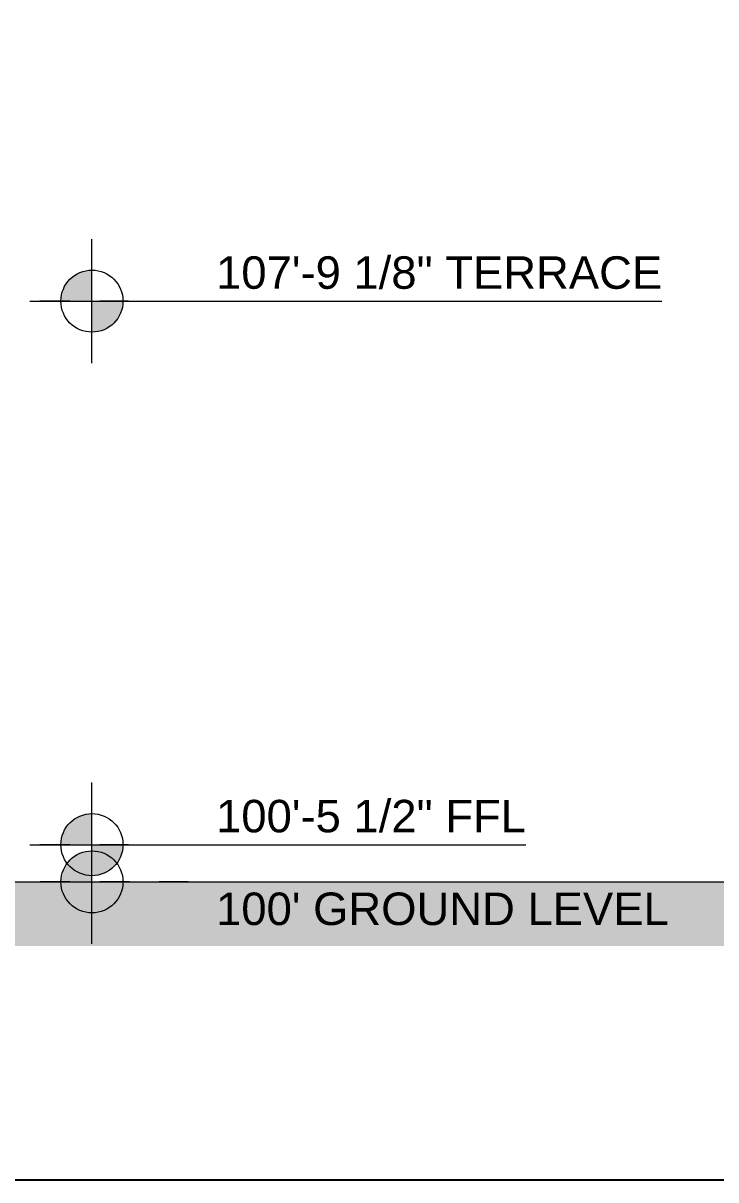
# Model space of a CAD drawing. Header units: millimetres. Extents: x -419 to 20046, y -14642 to 2638.
# Drawn here: x 10142.8 to 10291.6, y -773.4 to -524.8 of the extents above; entities that cross this region are included whole.
import ezdxf

# ---------------------------------------------------------------- set-up
doc = ezdxf.new("R2010")
doc.units = ezdxf.units.MM
doc.layers.add('PDF6_A$$$FLOOR$$$RAILINGS.3D', color=7, linetype='Continuous', true_color=0x757575)
doc.layers.add('PDF6_Geometry', color=7, linetype='Continuous')
doc.layers.add('PDF6_Text', color=7, linetype='Continuous')
doc.styles.add('PDF Arial', font='arial.ttf')

msp = doc.modelspace()

# ---------------------------------------------------------------- hatches: boundary and pattern name
at = {"layer": 'PDF6_A$$$FLOOR$$$RAILINGS.3D', "transparency": 33554559}
for points in [[(10157.571, -584.525), (10150.904, -584.525), (10151.413, -581.975), (10152.856, -579.81), (10155.018, -578.367), (10157.571, -577.858)], [(10157.571, -584.525), (10164.238, -584.525), (10163.729, -587.077), (10162.285, -589.239), (10160.123, -590.685), (10157.571, -591.192)], [(10157.571, -701.325), (10150.904, -701.325), (10151.413, -698.775), (10152.856, -696.61), (10155.018, -695.167), (10157.571, -694.658)], [(10157.571, -709.327), (10150.904, -709.327), (10151.413, -706.777), (10152.856, -704.613), (10155.018, -703.169), (10157.571, -702.66)], [(10157.571, -701.325), (10164.238, -701.325), (10163.729, -703.877), (10162.285, -706.039), (10160.123, -707.485), (10157.571, -707.992)], [(10157.571, -709.327), (10164.238, -709.327), (10163.729, -711.88), (10162.285, -714.042), (10160.123, -715.488), (10157.571, -715.994)]]:
    msp.add_hatch(color=7, dxfattribs=at).paths.add_polyline_path(points)

# ---------------------------------------------------------------- linework, layer by layer
at = {"layer": 'PDF6_A$$$FLOOR$$$RAILINGS.3D', "color": 7, "lineweight": 13}
for points in [[(10157.571, -597.859), (10157.571, -571.191)], [(10144.236, -584.525), (10170.905, -584.525), (10280.007, -584.525)], [(10152.803, -584.525), (10146.403, -584.525)], [(10165.387, -584.525), (10159.203, -584.525)], [(10157.571, -714.659), (10157.571, -687.991)], [(10157.571, -722.662), (10157.571, -695.996)], [(10144.236, -701.325), (10170.905, -701.325), (10250.749, -701.325)], [(10152.803, -701.325), (10146.403, -701.325)], [(10165.387, -701.325), (10159.203, -701.325)], [(10144.236, -709.327), (10170.905, -709.327), (10281.37, -709.327)], [(10152.834, -709.327), (10146.434, -709.327)], [(10165.634, -709.327), (10159.234, -709.327)], [(10178.247, -709.327), (10172.034, -709.327)]]:
    msp.add_lwpolyline(points, dxfattribs=at)
at = {"layer": 'PDF6_A$$$FLOOR$$$RAILINGS.3D', "lineweight": 9}
msp.add_lwpolyline([(9467.941, -709.327), (10322.545, -709.327)], dxfattribs=at)
at = {"layer": 'PDF6_A$$$FLOOR$$$RAILINGS.3D', "color": 7, "lineweight": 13}
for centre, radius in [((10157.57, -584.526), 6.668), ((10157.57, -701.326), 6.668), ((10157.572, -709.329), 6.666)]:
    msp.add_circle(centre, radius, dxfattribs=at)
at = {"layer": 'PDF6_A$$$FLOOR$$$RAILINGS.3D', "color": 7, "lineweight": 0, "true_color": 0xffffff, "transparency": 33554559}
msp.add_solid([(9467.941, -723.115), (9467.941, -709.327), (10322.545, -723.115), (10322.545, -709.327)], dxfattribs=at)
at = {"layer": 'PDF6_Geometry', "lineweight": 25}
msp.add_lwpolyline([(10877.795, 209.325), (9456.692, 209.325), (9456.692, -773.353), (10877.795, -773.353)], close=True, dxfattribs=at)

# ---------------------------------------------------------------- texts
at = {"layer": 'PDF6_Text', "char_height": 6.98094, "attachment_point": 7, "style": 'PDF Arial'}
for s, insert in [('107\'-9 1/8" TERRACE', (10184.238, -581.978)), ('100\'-5 1/2" FFL', (10184.238, -698.774)), ("100' GROUND LEVEL", (10184.238, -718.694))]:
    msp.add_mtext(s, dxfattribs=dict(at, insert=insert))

doc.saveas('drawing.dxf')
